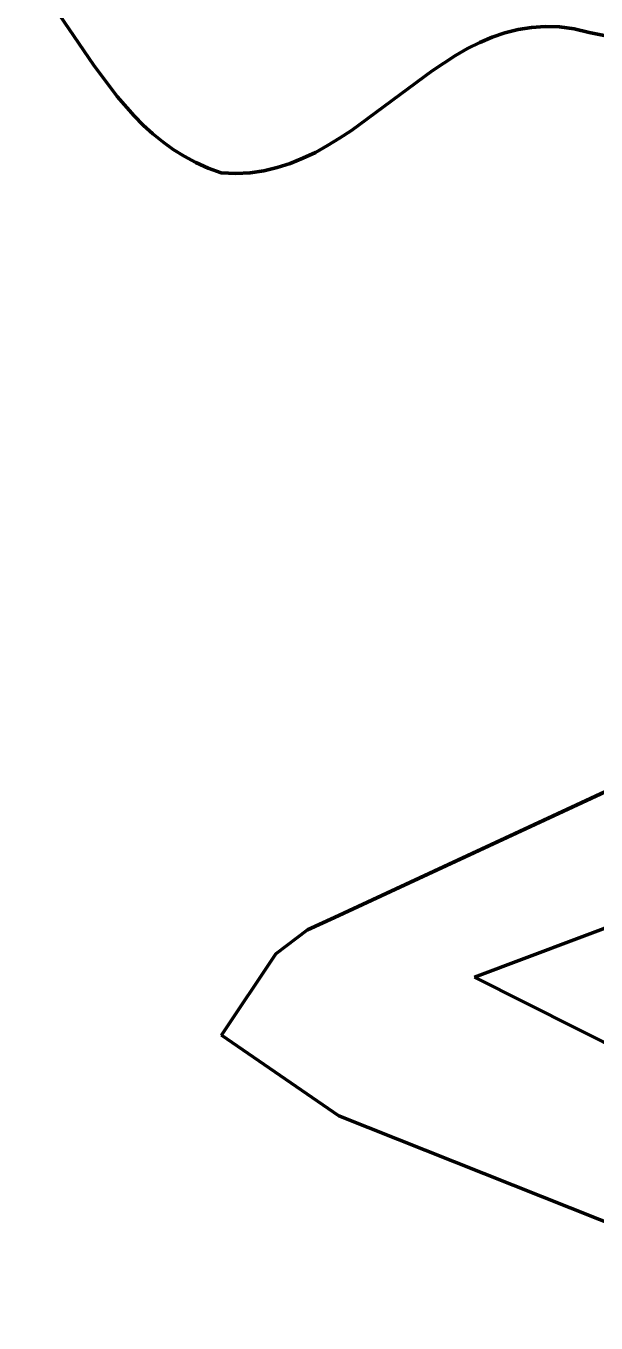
# Model space of a CAD drawing. Header units: millimetres. Extents: x 0 to 14, y 0 to 17.6.
# Drawn here: x 2.729 to 3.076, y 8.934 to 9.723 of the extents above; entities that cross this region are included whole.
import ezdxf

# ---------------------------------------------------------------- set-up
doc = ezdxf.new("R2010")
doc.units = ezdxf.units.MM
doc.layers.add('color#010506ff', color=7, linetype='CONTINUOUS', lineweight=100)
doc.layers.add('color#ffffffff', color=7, linetype='CONTINUOUS', lineweight=100)

msp = doc.modelspace()

# ---------------------------------------------------------------- linework, layer by layer
at = {"layer": 'color#010506ff'}
for p, q in [((2.77005, 9.69923), (2.72893, 9.7597)), ((3.02049, 9.7186), (3.01274, 9.71595)), ((3.02843, 9.72062), (3.02049, 9.7186)), ((3.03658, 9.72194), (3.02843, 9.72062)), ((3.04497, 9.72249), (3.03658, 9.72194)), ((3.05361, 9.72221), (3.04497, 9.72249)), ((3.06253, 9.72103), (3.05361, 9.72221)), ((3.07175, 9.71887), (3.06253, 9.72103)), ((3.09782, 9.71347), (3.07175, 9.71887)), ((2.99773, 9.70901), (2.99043, 9.70487)), ((3.00516, 9.71273), (2.99773, 9.70901)), ((3.01274, 9.71595), (3.00516, 9.71273)), ((2.99043, 9.70487), (2.97613, 9.69555)), ((2.78442, 9.67996), (2.77005, 9.69923)), ((2.97613, 9.69555), (2.92698, 9.65924)), ((2.79483, 9.66808), (2.78442, 9.67996)), ((2.80036, 9.66252), (2.79483, 9.66808)), ((2.80615, 9.65725), (2.80036, 9.66252)), ((2.81222, 9.65231), (2.80615, 9.65725)), ((2.91979, 9.65448), (2.9125, 9.65003)), ((2.92698, 9.65924), (2.91979, 9.65448)), ((2.8186, 9.64773), (2.81222, 9.65231)), ((2.82532, 9.64354), (2.8186, 9.64773)), ((2.90507, 9.64595), (2.8975, 9.64232)), ((2.9125, 9.65003), (2.90507, 9.64595)), ((2.8324, 9.63976), (2.82532, 9.64354)), ((2.83988, 9.63644), (2.8324, 9.63976)), ((2.88976, 9.6392), (2.88183, 9.63665)), ((2.8975, 9.64232), (2.88976, 9.6392)), ((2.84778, 9.63359), (2.83988, 9.63644)), ((2.85668, 9.63315), (2.84778, 9.63359)), ((2.86531, 9.63356), (2.85668, 9.63315)), ((2.87369, 9.63475), (2.86531, 9.63356)), ((2.88183, 9.63665), (2.87369, 9.63475)), ((2.91665, 9.18068), (3.83521, 9.60702)), ((3.11999, 9.18875), (3.00201, 9.14445)), ((2.90029, 9.17334), (2.91665, 9.18068)), ((2.88103, 9.15858), (2.90029, 9.17334)), ((2.84796, 9.10913), (2.88103, 9.15858)), ((3.00201, 9.14445), (3.09586, 9.09715)), ((2.91928, 9.06019), (2.84796, 9.10913)), ((3.23648, 8.93417), (2.91928, 9.06019))]:
    msp.add_line(p, q, dxfattribs=at)
at = {"layer": 'color#ffffffff'}
for p, q in [((2.72893, 9.7597), (2.77005, 9.69923)), ((3.01274, 9.71595), (3.02049, 9.7186)), ((3.02049, 9.7186), (3.02843, 9.72062)), ((3.02843, 9.72062), (3.03658, 9.72194)), ((3.03658, 9.72194), (3.04497, 9.72249)), ((3.04497, 9.72249), (3.05361, 9.72221)), ((3.05361, 9.72221), (3.06253, 9.72103)), ((3.06253, 9.72103), (3.07175, 9.71887)), ((3.07175, 9.71887), (3.09782, 9.71347)), ((2.99043, 9.70487), (2.99773, 9.70901)), ((2.99773, 9.70901), (3.00516, 9.71273)), ((3.00516, 9.71273), (3.01274, 9.71595)), ((2.97613, 9.69555), (2.99043, 9.70487)), ((2.77005, 9.69923), (2.78442, 9.67996)), ((2.92698, 9.65924), (2.97613, 9.69555)), ((2.78442, 9.67996), (2.79483, 9.66808)), ((2.79483, 9.66808), (2.80036, 9.66252)), ((2.80036, 9.66252), (2.80615, 9.65725)), ((2.80615, 9.65725), (2.81222, 9.65231)), ((2.9125, 9.65003), (2.91979, 9.65448)), ((2.91979, 9.65448), (2.92698, 9.65924)), ((2.81222, 9.65231), (2.8186, 9.64773)), ((2.8186, 9.64773), (2.82532, 9.64354)), ((2.8975, 9.64232), (2.90507, 9.64595)), ((2.90507, 9.64595), (2.9125, 9.65003)), ((2.82532, 9.64354), (2.8324, 9.63976)), ((2.8324, 9.63976), (2.83988, 9.63644)), ((2.88183, 9.63665), (2.88976, 9.6392)), ((2.88976, 9.6392), (2.8975, 9.64232)), ((2.83988, 9.63644), (2.84778, 9.63359)), ((2.84778, 9.63359), (2.85668, 9.63315)), ((2.85668, 9.63315), (2.86531, 9.63356)), ((2.86531, 9.63356), (2.87369, 9.63475)), ((2.87369, 9.63475), (2.88183, 9.63665)), ((3.83521, 9.60702), (2.91665, 9.18068)), ((3.00201, 9.14445), (3.11999, 9.18875)), ((2.91665, 9.18068), (2.90029, 9.17334)), ((2.90029, 9.17334), (2.88103, 9.15858)), ((2.88103, 9.15858), (2.84796, 9.10913)), ((3.09586, 9.09715), (3.00201, 9.14445)), ((2.84796, 9.10913), (2.91928, 9.06019)), ((2.91928, 9.06019), (3.23648, 8.93417))]:
    msp.add_line(p, q, dxfattribs=at)

doc.saveas('drawing.dxf')
